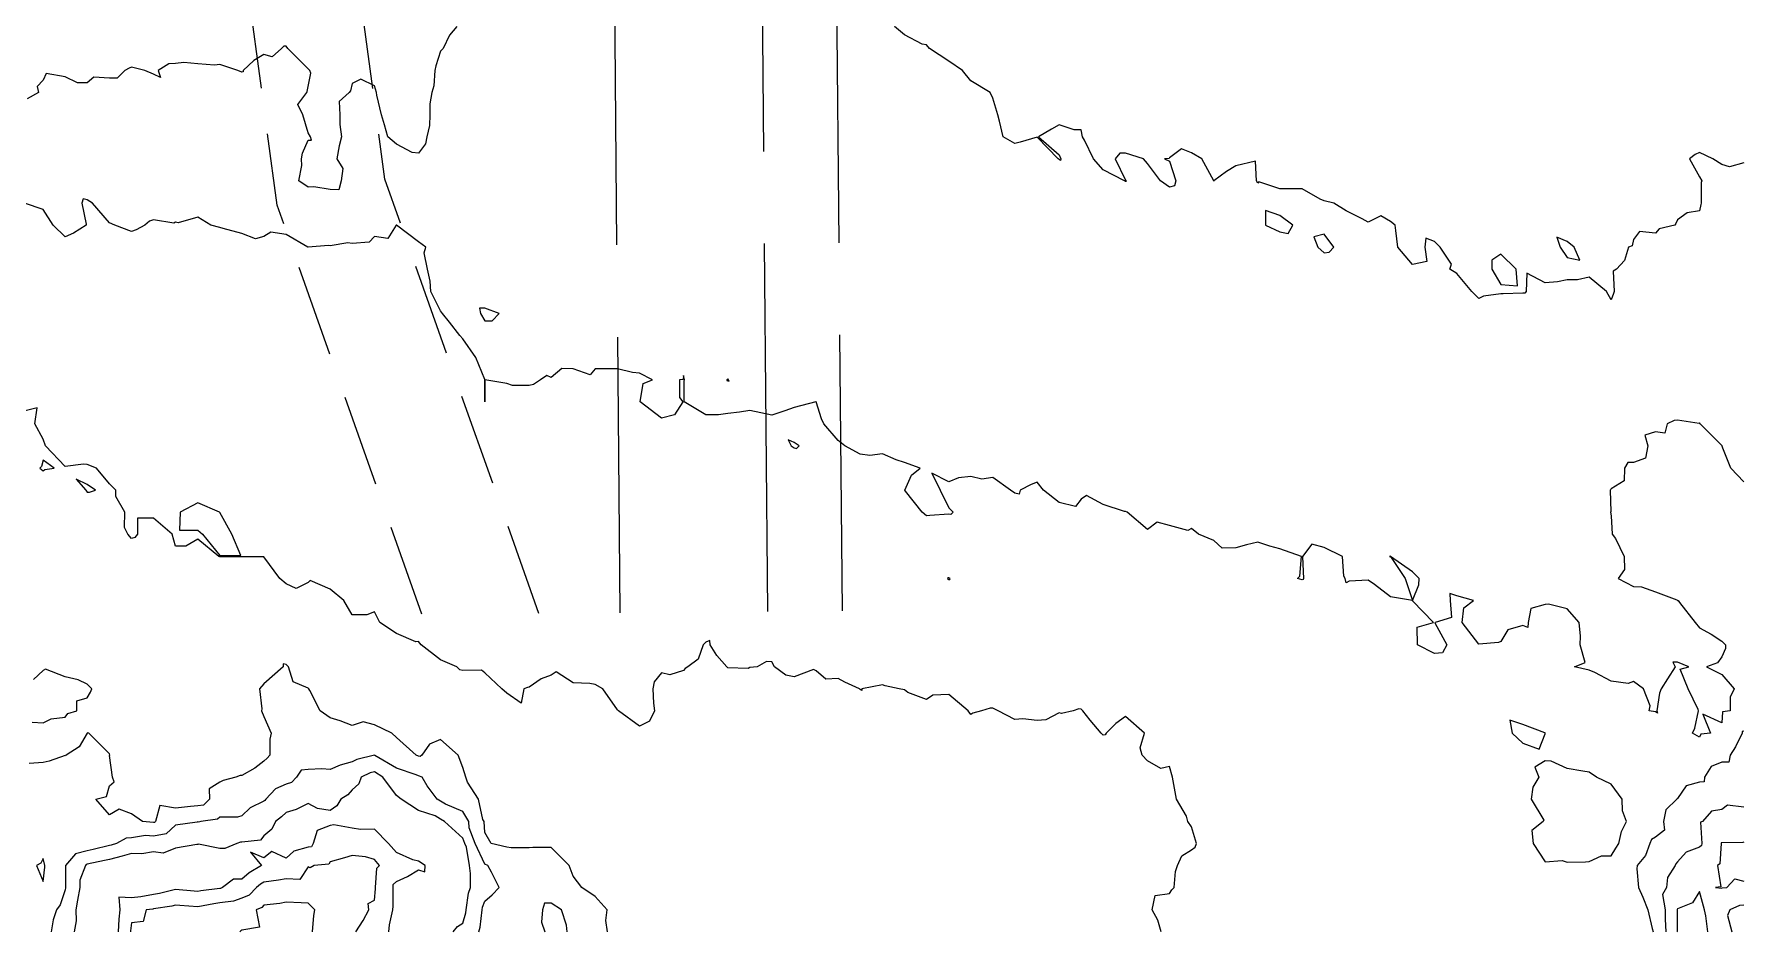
# Model space of a CAD drawing. Extents: x 537850 to 541798, y 6045627 to 6050132.
# Drawn here: x 540619.1 to 540851.3, y 6046656 to 6046778 of the extents above; entities that cross this region are included whole.
import ezdxf

# ---------------------------------------------------------------- set-up
doc = ezdxf.new("R2010")
doc.units = 0
doc.header["$LTSCALE"] = 5
for name, pattern in [('DASHED2', [9.525, 6.35, -3.175]), ('foc-ACCESSROAD', [3.75, 2.5, -1.25]), ('foc-UNSURVEYED', [12.5, 10, -2.5])]:
    doc.linetypes.add(name, pattern=pattern)
doc.layers.add('Contour_Line_Intermediate', color=7, linetype='DASHED2', true_color=0xd9d9d9)
doc.layers.add('Contour_Line_Major', color=7, linetype='Continuous', true_color=0x6b6b6b)
doc.layers.add('F-AR', color=190, linetype='foc-ACCESSROAD')
doc.layers.add('L-USEC', color=7, linetype='foc-UNSURVEYED')

msp = doc.modelspace()

# ---------------------------------------------------------------- linework, layer by layer
at = {"layer": 'Contour_Line_Intermediate', "linetype": 'Continuous', "lineweight": 13, "flags": 128}
for points, elevation in [([(540676.498, 6046779.033), (540675.49, 6046777.836), (540674.615, 6046776.033), (540674.466, 6046775.86), (540674.293, 6046775.651), (540673.655, 6046773.671), (540673.507, 6046773.033), (540673.364, 6046770.962), (540673.093, 6046770.033), (540672.805, 6046768.521), (540672.826, 6046767.033), (540672.775, 6046765.552), (540672.395, 6046764.033), (540672.238, 6046763.089), (540671.293, 6046761.829), (540670.425, 6046761.901), (540668.293, 6046763.014), (540667.096, 6046764.033), (540666.685, 6046765.641), (540666.279, 6046767.033), (540665.645, 6046769.681), (540665.565, 6046770.033), (540665.293, 6046770.95), (540663.459, 6046771.867), (540662.293, 6046771.283), (540662.046, 6046770.28), (540661.884, 6046770.033), (540660.507, 6046768.819), (540660.61, 6046767.033), (540660.61, 6046765.717), (540660.822, 6046764.033), (540660.514, 6046762.813), (540660.197, 6046761.033), (540661.011, 6046759.751), (540660.785, 6046758.034), (540660.484, 6046756.843), (540659.294, 6046756.88), (540657.067, 6046757.261), (540656.294, 6046757.186), (540655.042, 6046758.034), (540655.415, 6046760.154), (540655.399, 6046761.033), (540655.533, 6046761.794), (540656.294, 6046763.569), (540656.758, 6046763.569), (540656.603, 6046764.033), (540656.294, 6046764.59), (540655.575, 6046767.033), (540654.905, 6046768.422), (540656.127, 6046770.033), (540656.155, 6046770.172), (540656.294, 6046770.865), (540656.655, 6046772.671), (540656.511, 6046773.033), (540656.294, 6046773.253), (540653.558, 6046776.033), (540653.294, 6046776.363), (540652.978, 6046776.349), (540652.689, 6046776.033), (540651.43, 6046774.896), (540650.294, 6046775.224), (540648.94, 6046774.387), (540647.457, 6046773.033), (540647.457, 6046772.87), (540647.294, 6046772.8), (540646.751, 6046773.033), (540644.294, 6046773.856), (540643.576, 6046773.751), (540641.294, 6046773.967), (540639.396, 6046774.134), (540638.295, 6046773.98), (540637.361, 6046773.967), (540635.913, 6046773.033), (540636.246, 6046772.081), (540635.295, 6046772.529), (540634.12, 6046773.033), (540632.295, 6046773.495), (540631.988, 6046773.34), (540631.382, 6046773.033), (540630.338, 6046771.989), (540629.295, 6046771.989), (540627.189, 6046772.139), (540626.295, 6046771.372), (540624.956, 6046771.372), (540623.295, 6046772.202), (540620.692, 6046772.636), (540620.295, 6046771.711), (540619.478, 6046770.85), (540619.679, 6046770.033), (540618.149, 6046769.18)], 875.958), ([(540851.284, 6046760.51), (540849.347, 6046759.971), (540848.284, 6046760.293), (540847.066, 6046761.033), (540845.285, 6046761.924), (540844.674, 6046761.644), (540843.908, 6046761.033), (540845.285, 6046758.587), (540845.578, 6046758.034), (540845.474, 6046757.844), (540845.474, 6046755.034), (540845.464, 6046754.855), (540845.285, 6046753.959), (540843.609, 6046753.709), (540842.285, 6046752.748), (540842.047, 6046752.272), (540841.928, 6046752.034), (540839.768, 6046751.551), (540839.285, 6046750.964), (540837.138, 6046751.181), (540836.285, 6046750.083), (540836.106, 6046749.213), (540835.644, 6046749.034), (540835.079, 6046747.24), (540833.971, 6046746.034), (540833.553, 6046745.766), (540833.683, 6046743.034), (540833.564, 6046742.755), (540833.285, 6046741.869), (540832.619, 6046743.034), (540830.285, 6046744.969), (540828.703, 6046744.616), (540827.285, 6046744.597), (540825.979, 6046744.34), (540824.286, 6046744.189), (540821.794, 6046745.526), (540821.703, 6046743.034), (540821.547, 6046742.773), (540821.286, 6046742.773), (540818.616, 6046742.704), (540818.286, 6046742.695), (540815.921, 6046742.4), (540815.286, 6046742.082), (540814.334, 6046743.034), (540812.286, 6046745.468), (540811.35, 6046746.034), (540811.581, 6046746.739), (540810.058, 6046749.034), (540809.286, 6046749.83), (540808.075, 6046750.245), (540807.958, 6046749.034), (540808.237, 6046747.084), (540806.286, 6046746.695), (540804.292, 6046749.034), (540804.029, 6046751.292), (540803.943, 6046752.034), (540803.287, 6046752.515), (540802.005, 6046753.316), (540800.287, 6046752.459), (540799.436, 6046752.884), (540797.287, 6046753.957), (540795.58, 6046755.034), (540794.287, 6046755.359), (540793.744, 6046755.577), (540791.287, 6046756.98), (540789.341, 6046756.98), (540788.287, 6046756.98), (540785.406, 6046757.915), (540785.288, 6046757.754), (540785.101, 6046758.034), (540784.981, 6046760.727), (540782.288, 6046760.075), (540781.008, 6046759.313), (540779.294, 6046758.034), (540779.288, 6046758.031), (540779.284, 6046758.034), (540779.282, 6046758.039), (540777.666, 6046761.033), (540776.288, 6046761.838), (540774.91, 6046762.412), (540773.288, 6046761.196), (540773.229, 6046761.093), (540772.592, 6046761.033), (540773.288, 6046760.741), (540774.147, 6046758.034), (540773.956, 6046757.365), (540773.288, 6046757.174), (540772.049, 6046758.034), (540770.288, 6046760.43), (540769.75, 6046761.033), (540767.288, 6046761.791), (540766.531, 6046761.791), (540765.881, 6046761.033), (540767.288, 6046758.164), (540767.438, 6046758.034), (540767.352, 6046757.969), (540767.288, 6046757.959), (540767.176, 6046758.034), (540764.289, 6046759.56), (540762.954, 6046761.033), (540761.728, 6046763.594), (540761.473, 6046764.033), (540761.289, 6046764.99), (540760.331, 6046764.99), (540758.289, 6046765.672), (540757.254, 6046765.068), (540755.482, 6046764.033), (540758.289, 6046761.574), (540758.505, 6046761.033), (540758.499, 6046760.823), (540758.289, 6046760.951), (540758.14, 6046761.033), (540755.289, 6046763.985), (540752.994, 6046763.328), (540752.289, 6046763.127), (540750.703, 6046764.033), (540750.174, 6046766.148), (540749.953, 6046767.033), (540749.289, 6046769.293), (540748.935, 6046770.033), (540746.289, 6046771.658), (540745.189, 6046773.033), (540743.29, 6046774.302), (540740.698, 6046776.033), (540740.29, 6046776.543), (540739.69, 6046776.633), (540737.29, 6046777.866), (540735.929, 6046779.033)], 875.958), ([(540772.149, 6046656.038), (540771.71, 6046657.617), (540770.948, 6046659.038), (540771.336, 6046660.99), (540773.288, 6046661.239), (540773.608, 6046661.719), (540773.927, 6046662.038), (540774.089, 6046664.238), (540774.37, 6046665.038), (540774.956, 6046666.369), (540776.288, 6046667.174), (540776.781, 6046667.545), (540776.931, 6046668.038), (540776.288, 6046670.312), (540775.772, 6046671.038), (540775.576, 6046671.749), (540774.252, 6046674.038), (540773.785, 6046676.541), (540773.668, 6046677.037), (540773.288, 6046678.501), (540772.083, 6046678.242), (540770.288, 6046679.287), (540769.581, 6046680.037), (540769.297, 6046681.029), (540769.886, 6046683.037), (540767.288, 6046685.308), (540765.973, 6046684.353), (540764.665, 6046683.037), (540764.535, 6046682.79), (540764.289, 6046682.743), (540764.015, 6046683.037), (540762.526, 6046684.8), (540761.507, 6046686.037), (540761.289, 6046686.306), (540760.986, 6046686.339), (540760.2, 6046686.037), (540758.619, 6046685.707), (540758.289, 6046685.777), (540756.501, 6046684.825), (540755.289, 6046684.741), (540753.346, 6046684.98), (540752.289, 6046684.888), (540749.996, 6046686.037), (540749.289, 6046686.43), (540748.908, 6046686.418), (540747.746, 6046686.037), (540746.574, 6046685.752), (540746.289, 6046685.539), (540745.948, 6046686.037), (540743.29, 6046688.278), (540741.125, 6046688.202), (540740.29, 6046687.592), (540737.764, 6046688.563), (540737.29, 6046688.901), (540736.544, 6046689.037), (540734.686, 6046689.433), (540734.29, 6046689.574), (540731.474, 6046689.037), (540731.494, 6046688.833), (540731.29, 6046688.933), (540731.184, 6046689.037), (540729.184, 6046689.931), (540728.29, 6046690.449), (540726.599, 6046690.345), (540725.29, 6046691.476), (540724.923, 6046691.669), (540722.291, 6046690.676), (540721.172, 6046690.919), (540719.617, 6046692.037), (540719.291, 6046692.714), (540718.557, 6046692.77), (540717.281, 6046692.037), (540716.291, 6046691.934), (540716.047, 6046691.793), (540713.291, 6046691.92), (540713.171, 6046692.037), (540711.816, 6046693.562), (540710.88, 6046695.037), (540710.861, 6046695.607), (540710.291, 6046695.392), (540710.131, 6046695.196), (540709.961, 6046695.037), (540709.26, 6046693.068), (540707.849, 6046692.037), (540707.523, 6046691.805), (540707.291, 6046691.537), (540705.4, 6046690.929), (540704.291, 6046691.219), (540703.31, 6046690.018), (540703.094, 6046689.037), (540703.216, 6046687.112), (540703.333, 6046686.037), (540702.658, 6046684.67), (540701.292, 6046683.973), (540698.448, 6046686.037), (540698.292, 6046686.195), (540696.301, 6046689.037), (540695.292, 6046689.652), (540694.548, 6046689.781), (540692.292, 6046689.86), (540689.972, 6046691.356), (540689.292, 6046690.91), (540687.94, 6046690.389), (540686.292, 6046689.278), (540686.095, 6046689.234), (540685.595, 6046689.037), (540685.21, 6046687.12), (540683.292, 6046688.469), (540682.586, 6046689.037), (540680.293, 6046691.229), (540679.828, 6046691.572), (540677.293, 6046691.52), (540676.887, 6046691.631), (540676.491, 6046692.037), (540674.293, 6046692.974), (540671.624, 6046695.037), (540671.293, 6046695.492), (540670.921, 6046695.408), (540668.293, 6046696.574), (540666.029, 6046698.036), (540665.293, 6046699.495), (540664.251, 6046699.079), (540662.293, 6046699.079), (540661.135, 6046701.036), (540659.294, 6046702.592), (540656.571, 6046703.759), (540656.294, 6046703.482), (540654.663, 6046702.667), (540653.294, 6046703.29), (540652.436, 6046704.036), (540650.294, 6046706.965), (540647.365, 6046706.965), (540647.294, 6046706.987), (540644.344, 6046706.987), (540644.294, 6046706.981), (540644.174, 6046707.036), (540641.294, 6046709.399), (540639.701, 6046708.442), (540638.295, 6046708.442), (540637.83, 6046710.036), (540635.295, 6046712.229), (540633.101, 6046712.229), (540633.12, 6046710.036), (540632.735, 6046709.596), (540632.295, 6046709.486), (540631.787, 6046710.036), (540631.361, 6046710.97), (540631.38, 6046713.036), (540630.162, 6046715.169), (540630.162, 6046716.036), (540629.295, 6046716.902), (540627.533, 6046719.035), (540626.295, 6046719.504), (540625.772, 6046719.559), (540623.295, 6046719.232), (540620.636, 6046722.035), (540620.295, 6046722.945), (540619.154, 6046725.035), (540619.48, 6046727.22), (540617.296, 6046726.689)], 873.958), ([(540696.953, 6046656.038), (540696.742, 6046657.588), (540696.92, 6046659.038), (540695.292, 6046660.848), (540693.457, 6046662.038), (540692.292, 6046663.592), (540691.726, 6046665.038), (540689.292, 6046667.484), (540686.827, 6046667.503), (540686.292, 6046667.436), (540683.886, 6046667.444), (540683.292, 6046667.548), (540681.139, 6046668.038), (540680.293, 6046669.51), (540680.194, 6046671.038), (540680.04, 6046671.29), (540679.441, 6046674.038), (540677.944, 6046676.386), (540677.72, 6046677.037), (540677.293, 6046678.344), (540676.656, 6046680.037), (540674.293, 6046682.142), (540672.792, 6046681.539), (540671.73, 6046680.037), (540671.498, 6046679.832), (540671.293, 6046679.912), (540670.945, 6046680.037), (540668.293, 6046682.434), (540667.655, 6046683.037), (540665.293, 6046684.14), (540663.789, 6046684.541), (540662.293, 6046684.062), (540660.622, 6046684.709), (540659.294, 6046685.112), (540657.936, 6046686.037), (540656.53, 6046688.801), (540656.402, 6046689.037), (540656.358, 6046689.101), (540656.294, 6046689.12), (540654.252, 6046689.995), (540653.63, 6046692.037), (540653.294, 6046692.346), (540652.899, 6046692.432), (540652.899, 6046692.037), (540650.294, 6046689.717), (540649.696, 6046689.037), (540650.017, 6046686.314), (540649.972, 6046686.037), (540650.294, 6046685.273), (540651.278, 6046683.037), (540651.101, 6046682.231), (540651.101, 6046680.037), (540650.724, 6046679.608), (540650.294, 6046679.219), (540649.067, 6046678.265), (540647.294, 6046677.267), (540647.074, 6046677.258), (540646.479, 6046677.037), (540644.758, 6046676.574), (540644.294, 6046676.372), (540642.853, 6046675.479), (540642.891, 6046674.038), (540642.077, 6046673.255), (540641.294, 6046673.153), (540640.311, 6046673.054), (540638.295, 6046672.849), (540636.151, 6046673.181), (540635.584, 6046671.038), (540635.433, 6046670.899), (540635.295, 6046670.873), (540633.813, 6046671.038), (540632.295, 6046672.071), (540630.633, 6046672.7), (540629.295, 6046671.931), (540627.46, 6046674.038), (540628.916, 6046674.417), (540629.295, 6046675.87), (540629.932, 6046676.401), (540629.733, 6046677.037), (540629.335, 6046679.997), (540629.342, 6046680.037), (540629.295, 6046680.223), (540626.529, 6046683.037), (540626.295, 6046683.053), (540626.283, 6046683.05), (540626.273, 6046683.037), (540625.185, 6046681.147), (540623.41, 6046680.037), (540623.383, 6046679.95), (540623.295, 6046679.979), (540621.13, 6046679.203), (540620.295, 6046679.033), (540618.415, 6046678.918)], 872.958), ([(540618.816, 6046684.517), (540620.295, 6046684.41), (540621.38, 6046684.952), (540623.295, 6046685.192), (540623.651, 6046685.681), (540624.856, 6046686.037), (540624.896, 6046687.436), (540626.295, 6046687.841), (540626.718, 6046688.614), (540626.718, 6046688.614), (540626.926, 6046689.037), (540626.295, 6046689.69), (540625.055, 6046690.277), (540623.295, 6046690.683), (540620.62, 6046691.712), (540620.295, 6046691.517), (540619.004, 6046690.329)], 873.958), ([(540851.284, 6046683.284), (540851.065, 6046683.256), (540851.047, 6046683.037), (540850.163, 6046681.159), (540849.425, 6046680.037), (540849.24, 6046679.082), (540848.284, 6046679.085), (540846.849, 6046678.473), (540845.949, 6046677.037), (540845.92, 6046676.402), (540845.285, 6046676.348), (540843.466, 6046675.857), (540842.285, 6046674.153), (540842.206, 6046674.116), (540842.202, 6046674.038), (540840.693, 6046672.629), (540840.395, 6046671.038), (540840.497, 6046669.826), (540839.285, 6046668.894), (540838.756, 6046668.567), (540838.542, 6046668.038), (540837.918, 6046666.405), (540836.806, 6046665.038), (540836.738, 6046664.586), (540836.999, 6046662.038), (540837.579, 6046660.744), (540838.248, 6046659.038), (540838.84, 6046656.483), (540838.992, 6046656.038)], 873.958), ([(540679.492, 6046656.038), (540679.674, 6046656.657), (540679.918, 6046659.038), (540679.963, 6046659.367), (540680.293, 6046660.207), (540681.27, 6046661.061), (540682.252, 6046662.038), (540681.201, 6046664.13), (540680.694, 6046665.038), (540680.293, 6046665.222), (540678.958, 6046668.038), (540678.167, 6046670.163), (540678.111, 6046671.038), (540677.293, 6046672.384), (540674.963, 6046673.367), (540674.293, 6046673.765), (540673.813, 6046674.038), (540672.473, 6046675.857), (540671.795, 6046677.037), (540671.293, 6046677.234), (540670.986, 6046677.344), (540668.293, 6046678.289), (540665.351, 6046679.979), (540665.293, 6046680.017), (540662.891, 6046679.44), (540662.293, 6046679.149), (540660.638, 6046678.693), (540659.294, 6046678.109), (540658.152, 6046678.179), (540656.294, 6046678.095), (540655.343, 6046677.988), (540654.726, 6046677.037), (540654.022, 6046676.309), (540653.294, 6046676.083), (540651.873, 6046675.458), (540650.569, 6046674.038), (540650.434, 6046673.898), (540650.294, 6046673.798), (540648.441, 6046672.891), (540647.294, 6046671.814), (540646.713, 6046671.619), (540644.294, 6046671.619), (540643.998, 6046671.334), (540641.722, 6046671.038), (540641.386, 6046670.946), (540641.294, 6046670.961), (540641.205, 6046670.948), (540638.295, 6046670.541), (540636.993, 6046669.339), (540635.295, 6046669.021), (540634.188, 6046669.144), (540632.295, 6046668.803), (540631.566, 6046668.767), (540630.266, 6046668.038), (540629.521, 6046667.812), (540629.295, 6046667.759), (540627.112, 6046667.221), (540626.295, 6046667.044), (540624.682, 6046666.651), (540623.358, 6046665.038), (540623.34, 6046664.993), (540623.348, 6046662.038), (540623.341, 6046661.993), (540623.295, 6046661.762), (540622.636, 6046659.697), (540622.094, 6046659.038), (540621.654, 6046657.68), (540621.402, 6046656.038)], 871.958), ([(540675.984, 6046656.038), (540676.582, 6046656.75), (540677.293, 6046657.22), (540677.706, 6046658.625), (540677.749, 6046659.038), (540678.057, 6046661.274), (540678.357, 6046662.038), (540678.368, 6046663.963), (540678.201, 6046665.038), (540677.798, 6046667.533), (540677.558, 6046668.038), (540677.293, 6046668.753), (540674.827, 6046671.038), (540674.293, 6046671.355), (540673.559, 6046671.772), (540671.293, 6046672.534), (540668.929, 6046674.038), (540668.293, 6046674.544), (540666.417, 6046677.037), (540665.293, 6046677.764), (540664.707, 6046677.623), (540663.501, 6046677.037), (540663.175, 6046676.156), (540662.293, 6046675.321), (540661.691, 6046674.64), (540660.715, 6046674.038), (540660.181, 6046673.15), (540659.294, 6046672.539), (540657.555, 6046672.776), (540656.294, 6046673.46), (540654.685, 6046672.646), (540653.294, 6046672.263), (540652.692, 6046671.64), (540651.846, 6046671.038), (540651.349, 6046669.983), (540650.294, 6046669.089), (540649.831, 6046668.501), (540647.294, 6046668.219), (540647.113, 6046668.219), (540646.616, 6046668.038), (540644.974, 6046667.358), (540644.294, 6046667.374), (540641.408, 6046667.925), (540641.294, 6046667.918), (540641.174, 6046667.918), (540638.295, 6046667.401), (540636.593, 6046666.739), (540635.295, 6046666.903), (540633.71, 6046666.622), (540632.295, 6046666.678), (540631.036, 6046666.297), (540629.295, 6046665.884), (540628.616, 6046665.717), (540626.295, 6046665.215), (540626.153, 6046665.18), (540626.036, 6046665.038), (540625.269, 6046663.065), (540625.271, 6046662.038), (540624.989, 6046660.344), (540624.731, 6046659.038), (540624.79, 6046657.543), (540624.523, 6046656.038)], 870.958), ([(540851.284, 6046672.955), (540849.083, 6046673.239), (540848.284, 6046672.67), (540846.905, 6046672.417), (540845.675, 6046671.038), (540845.385, 6046670.938), (540845.566, 6046668.038), (540845.548, 6046667.774), (540845.285, 6046667.548), (540843.462, 6046666.86), (540842.285, 6046665.547), (540842.044, 6046665.279), (540841.94, 6046665.038), (540840.904, 6046663.419), (540840.784, 6046662.038), (540840.231, 6046661.092), (540840.584, 6046659.038), (540840.588, 6046657.735), (540840.715, 6046656.038)], 872.958), ([(540667.266, 6046656.038), (540667.34, 6046656.991), (540667.776, 6046659.038), (540667.825, 6046659.506), (540667.823, 6046662.038), (540667.851, 6046662.48), (540668.293, 6046662.875), (540669.796, 6046663.536), (540671.293, 6046664.457), (540672.151, 6046664.18), (540672.202, 6046665.038), (540671.293, 6046665.633), (540670.505, 6046665.826), (540668.293, 6046666.832), (540667.187, 6046668.038), (540665.293, 6046669.966), (540663.406, 6046669.925), (540662.293, 6046670.104), (540659.773, 6046670.558), (540659.294, 6046670.488), (540657.512, 6046669.819), (540656.96, 6046668.038), (540656.738, 6046667.593), (540656.294, 6046667.555), (540654.347, 6046666.984), (540653.294, 6046666.063), (540651.376, 6046666.956), (540650.294, 6046666.11), (540648.457, 6046666.875), (540649.937, 6046665.038), (540648.275, 6046664.057), (540647.294, 6046663.208), (540646.147, 6046663.186), (540644.651, 6046662.038), (540644.39, 6046661.943), (540644.294, 6046661.93), (540641.723, 6046661.61), (540641.294, 6046661.522), (540640.819, 6046661.562), (540638.295, 6046661.776), (540636.089, 6046661.243), (540635.295, 6046661.117), (540633.559, 6046660.774), (540632.295, 6046660.652), (540630.599, 6046660.734), (540630.719, 6046659.038), (540630.583, 6046657.751), (540630.486, 6046656.038)], 870.958), ([(540662.766, 6046656.038), (540663.777, 6046657.555), (540664.519, 6046659.038), (540664.434, 6046659.898), (540665.293, 6046660.328), (540665.455, 6046661.876), (540665.455, 6046662.038), (540665.629, 6046664.702), (540666.005, 6046665.038), (540665.293, 6046665.848), (540664.099, 6046666.232), (540662.293, 6046666.404), (540661.227, 6046666.105), (540659.294, 6046665.562), (540659.119, 6046665.213), (540657.095, 6046665.038), (540656.585, 6046664.747), (540656.294, 6046664.862), (540655.18, 6046663.152), (540653.294, 6046663.215), (540652.277, 6046663.055), (540650.294, 6046662.789), (540649.822, 6046662.51), (540649.276, 6046662.038), (540648.296, 6046661.036), (540647.294, 6046660.622), (540646.134, 6046660.199), (540644.294, 6046659.957), (540643.478, 6046659.855), (540641.294, 6046659.41), (540638.871, 6046659.614), (540638.295, 6046659.663), (540637.791, 6046659.542), (540635.295, 6046659.143), (540635.207, 6046659.126), (540634.3, 6046659.038), (540633.899, 6046657.434), (540632.295, 6046657.256), (540632.178, 6046656.155), (540632.172, 6046656.038)], 871.958), ([(540851.284, 6046668.224), (540851.171, 6046668.151), (540848.284, 6046668.146), (540848.204, 6046668.118), (540848.209, 6046668.038), (540848.028, 6046665.295), (540847.728, 6046665.038), (540848.157, 6046662.165), (540847.417, 6046662.038), (540848.284, 6046661.969), (540848.332, 6046661.991), (540848.963, 6046662.038), (540850.087, 6046663.236), (540851.284, 6046662.903)], 871.958), ([(540656.883, 6046656.038), (540657.088, 6046658.244), (540657.204, 6046659.038), (540656.294, 6046659.949), (540655.336, 6046659.996), (540653.294, 6046660.047), (540652.457, 6046659.875), (540650.294, 6046659.67), (540649.982, 6046659.351), (540649.225, 6046659.038), (540649.685, 6046656.648), (540647.294, 6046656.25), (540647.158, 6046656.174), (540647.023, 6046656.038)], 872.958), ([(540691.48, 6046656.038), (540691.388, 6046656.942), (540690.718, 6046659.038), (540689.292, 6046659.934), (540688.386, 6046659.944), (540688.113, 6046659.038), (540688.004, 6046657.327), (540688.433, 6046656.038)], 871.958), ([(540846.405, 6046656.038), (540846.112, 6046658.211), (540845.957, 6046659.038), (540845.285, 6046661.536), (540844.331, 6046659.992), (540842.285, 6046659.174), (540842.235, 6046659.088), (540842.243, 6046659.038), (540842.253, 6046656.07), (540842.256, 6046656.038)], 871.958), ([(540851.284, 6046659.675), (540850.692, 6046659.63), (540849.404, 6046659.038), (540849.07, 6046658.253), (540849.654, 6046656.038)], 872.958)]:
    msp.add_lwpolyline(points, dxfattribs=dict(at, elevation=elevation))
for points, elevation in [([(540789.418, 6046750.904), (540790.016, 6046752.034), (540788.287, 6046753.331), (540786.319, 6046754.002), (540786.319, 6046752.034), (540788.287, 6046751.106), (540789.418, 6046750.904)], 875.958), ([(540794.955, 6046748.366), (540795.591, 6046749.034), (540794.287, 6046750.824), (540792.869, 6046750.452), (540793.432, 6046749.034), (540794.287, 6046748.274), (540794.955, 6046748.366)], 875.958), ([(540828.228, 6046749.034), (540827.285, 6046749.81), (540825.902, 6046750.418), (540826.335, 6046749.034), (540827.285, 6046747.661), (540829.022, 6046747.297), (540828.228, 6046749.034)], 875.958), ([(540820.385, 6046746.034), (540818.286, 6046748.082), (540817.057, 6046747.263), (540817.057, 6046746.034), (540818.286, 6046743.953), (540820.525, 6046743.795), (540820.385, 6046746.034)], 875.958), ([(540620.511, 6046718.82), (540621.804, 6046719.035), (540620.295, 6046720.104), (540620.077, 6046719.254), (540619.848, 6046719.035), (540620.295, 6046718.658), (540620.511, 6046718.82)], 873.958), ([(540626.295, 6046716.79), (540624.786, 6046717.545), (540626.079, 6046716.036), (540626.295, 6046715.784), (540626.577, 6046715.754), (540627.398, 6046716.036), (540626.295, 6046716.79)], 873.958), ([(540645.938, 6046710.036), (540644.294, 6046713.007), (540644.271, 6046713.036), (540641.294, 6046714.333), (540638.916, 6046713.036), (540638.842, 6046710.583), (540641.294, 6046710.583), (540641.945, 6046710.036), (540644.294, 6046707.16), (540647.171, 6046707.16), (540645.938, 6046710.036)], 873.958), ([(540620.531, 6046665.038), (540620.295, 6046665.999), (540619.983, 6046665.351), (540619.4, 6046665.038), (540620.295, 6046662.877), (540620.532, 6046664.801), (540620.531, 6046665.038)], 872.958)]:
    msp.add_lwpolyline(points, close=True, dxfattribs=dict(at, elevation=elevation))
at = {"layer": 'Contour_Line_Major', "linetype": 'Continuous', "lineweight": 15, "elevation": 874.958, "flags": 128}
msp.add_lwpolyline([(540851.284, 6046717.153), (540849.532, 6046719.035), (540848.361, 6046721.959), (540848.387, 6046722.035), (540848.284, 6046722.104), (540845.353, 6046725.035), (540845.285, 6046725.194), (540845.24, 6046725.08), (540842.285, 6046725.552), (540841.811, 6046725.508), (540840.878, 6046725.035), (540840.559, 6046723.761), (540839.285, 6046723.973), (540837.831, 6046723.489), (540838.228, 6046722.035), (540837.937, 6046720.383), (540836.285, 6046719.8), (540835.539, 6046719.781), (540835.059, 6046719.035), (540835.029, 6046717.292), (540833.285, 6046716.2), (540833.214, 6046716.107), (540833.154, 6046716.036), (540833.211, 6046713.109), (540833.18, 6046713.036), (540833.285, 6046712.527), (540833.416, 6046710.036), (540833.846, 6046709.475), (540835.046, 6046707.036), (540835.085, 6046705.236), (540834.22, 6046704.036), (540836.285, 6046702.939), (540837.403, 6046702.918), (540839.285, 6046702.245), (540842.206, 6046701.115), (540842.285, 6046701.062), (540842.377, 6046701.036), (540842.534, 6046700.787), (540844.667, 6046698.036), (540845.285, 6046697.343), (540846.834, 6046696.487), (540848.284, 6046695.504), (540848.788, 6046695.037), (540848.793, 6046694.528), (540848.284, 6046693.39), (540847.721, 6046692.6), (540846.235, 6046692.037), (540848.284, 6046690.975), (540849.979, 6046689.037), (540849.421, 6046687.901), (540849.428, 6046686.037), (540848.411, 6046685.91), (540848.284, 6046684.408), (540845.723, 6046685.598), (540846.765, 6046683.037), (540845.456, 6046682.866), (540845.285, 6046682.491), (540844.313, 6046683.037), (540844.624, 6046683.698), (540845.143, 6046686.037), (540845.078, 6046686.243), (540843.726, 6046689.037), (540842.625, 6046691.696), (540843.84, 6046692.037), (540842.285, 6046692.677), (540841.665, 6046692.657), (540841.977, 6046692.037), (540840.928, 6046690.393), (540840.049, 6046689.037), (540839.845, 6046688.476), (540839.458, 6046686.037), (540839.566, 6046685.755), (540839.285, 6046685.903), (540838.441, 6046686.037), (540838.566, 6046686.756), (540837.657, 6046689.037), (540836.285, 6046690.041), (540835.57, 6046689.752), (540833.285, 6046690.077), (540831.057, 6046691.265), (540830.285, 6046691.568), (540828.272, 6046692.037), (540829.721, 6046692.601), (540829.048, 6046695.037), (540829.126, 6046696.195), (540828.925, 6046698.036), (540827.285, 6046699.896), (540824.771, 6046700.55), (540824.286, 6046700.494), (540822.371, 6046699.951), (540821.98, 6046698.036), (540821.961, 6046697.361), (540821.286, 6046697.669), (540819.249, 6046697.073), (540818.286, 6046695.463), (540817.982, 6046695.341), (540815.286, 6046695.103), (540813.038, 6046698.036), (540813.251, 6046700.071), (540814.561, 6046701.036), (540812.286, 6046701.683), (540811.341, 6046701.981), (540811.39, 6046701.036), (540811.594, 6046698.729), (540809.387, 6046698.036), (540809.333, 6046697.99), (540810.933, 6046695.037), (540810.371, 6046693.952), (540809.286, 6046693.859), (540806.979, 6046695.037), (540806.903, 6046697.42), (540809.143, 6046698.036), (540806.286, 6046701.021), (540806.266, 6046701.036), (540803.287, 6046701.531), (540801.122, 6046703.201), (540800.287, 6046703.798), (540797.666, 6046703.657), (540797.287, 6046703.432), (540797.12, 6046704.036), (540796.982, 6046704.341), (540796.801, 6046707.036), (540794.287, 6046708.248), (540792.636, 6046708.687), (540791.359, 6046707.036), (540791.325, 6046706.998), (540791.467, 6046704.036), (540791.445, 6046703.878), (540791.287, 6046703.834), (540790.676, 6046704.036), (540790.984, 6046704.339), (540791.221, 6046707.036), (540788.287, 6046708.063), (540786.896, 6046708.427), (540785.288, 6046708.985), (540783.727, 6046708.596), (540782.288, 6046708.2), (540780.422, 6046708.171), (540779.288, 6046709.211), (540777.239, 6046710.036), (540776.288, 6046710.845), (540775.762, 6046710.562), (540773.288, 6046711.227), (540771.622, 6046711.702), (540770.288, 6046710.701), (540767.542, 6046713.036), (540767.288, 6046713.133), (540767.185, 6046713.139), (540764.289, 6046714.079), (540762.025, 6046715.299), (540761.289, 6046714.796), (540760.504, 6046713.82), (540758.289, 6046714.348), (540756.179, 6046716.036), (540755.289, 6046717.102), (540754.508, 6046716.816), (540752.985, 6046716.036), (540752.844, 6046715.481), (540752.289, 6046715.606), (540751.671, 6046716.036), (540749.289, 6046717.745), (540747.79, 6046717.535), (540746.289, 6046717.911), (540744.617, 6046717.708), (540743.29, 6046717.167), (540740.996, 6046718.329), (540742.13, 6046716.036), (540743.29, 6046713.619), (540743.921, 6046713.036), (540743.6, 6046712.725), (540743.29, 6046712.772), (540740.711, 6046712.614), (540740.29, 6046712.534), (540739.67, 6046713.036), (540737.428, 6046715.898), (540737.327, 6046716.036), (540738.257, 6046718.068), (540739.421, 6046719.035), (540737.29, 6046719.785), (540736.173, 6046720.152), (540734.29, 6046720.973), (540732.583, 6046720.743), (540731.29, 6046720.903), (540729.167, 6046722.035), (540728.29, 6046722.766), (540726.344, 6046725.035), (540725.997, 6046725.742), (540725.298, 6046728.035), (540725.29, 6046728.043), (540725.276, 6046728.049), (540725.266, 6046728.035), (540722.291, 6046727.278), (540721.047, 6046726.792), (540719.291, 6046726.22), (540717.799, 6046726.544), (540716.291, 6046726.871), (540714.9, 6046726.644), (540713.291, 6046726.429), (540712.038, 6046726.289), (540710.291, 6046726.289), (540707.387, 6046728.035), (540707.387, 6046730.939), (540707.406, 6046731.035), (540707.291, 6046731.602), (540707.24, 6046731.086), (540706.724, 6046731.035), (540706.724, 6046728.602), (540707.197, 6046728.035), (540706.071, 6046726.256), (540704.291, 6046725.799), (540701.386, 6046728.035), (540701.802, 6046730.525), (540703.075, 6046731.035), (540701.292, 6046731.927), (540700.326, 6046732), (540698.292, 6046732.529), (540696.797, 6046732.529), (540695.292, 6046732.529), (540694.613, 6046731.714), (540692.292, 6046732.533), (540690.752, 6046732.575), (540689.292, 6046731.353), (540688.719, 6046731.608), (540687.859, 6046731.035), (540686.919, 6046730.409), (540686.292, 6046730.252), (540684.066, 6046730.261), (540683.292, 6046730.521), (540680.309, 6046731.018), (540680.309, 6046728.035), (540680.305, 6046728.022), (540680.293, 6046728.02), (540680.286, 6046728.035), (540680.282, 6046728.045), (540680.282, 6046731.035), (540680.279, 6046731.049), (540679.084, 6046734.035), (540677.293, 6046736.587), (540676.887, 6046737.035), (540675.491, 6046738.837), (540674.532, 6046740.034), (540674.293, 6046740.382), (540672.967, 6046743.034), (540672.883, 6046744.445), (540672.489, 6046746.034), (540672.038, 6046748.289), (540672.286, 6046749.034), (540671.293, 6046749.784), (540668.314, 6046752.034), (540668.293, 6046752.058), (540668.276, 6046752.051), (540668.262, 6046752.034), (540667.103, 6046750.224), (540665.293, 6046750.498), (540664.596, 6046749.731), (540662.293, 6046749.53), (540661.683, 6046749.645), (540659.294, 6046749.234), (540659.064, 6046749.263), (540656.294, 6046749.048), (540656.264, 6046749.064), (540653.294, 6046750.783), (540651.244, 6046751.084), (540650.294, 6046750.512), (540649.132, 6046750.196), (540647.294, 6046750.914), (540644.753, 6046751.575), (540644.294, 6046751.716), (540643.083, 6046752.034), (540641.294, 6046753.132), (540638.632, 6046752.371), (540638.295, 6046752.455), (540638.039, 6046752.29), (540635.295, 6046752.773), (540634.757, 6046752.572), (540634.112, 6046752.034), (540632.923, 6046751.406), (540632.295, 6046751.166), (540630.025, 6046752.034), (540629.295, 6046752.358), (540626.988, 6046755.034), (540626.295, 6046755.459), (540625.739, 6046755.59), (540625.572, 6046755.034), (540626.141, 6046752.188), (540626.141, 6046752.034), (540624.406, 6046750.923), (540623.295, 6046750.463), (540621.669, 6046752.034), (540620.295, 6046754.171), (540617.787, 6046755.034)], dxfattribs=at)
for points in [[(540681.269, 6046739.058), (540682.246, 6046740.034), (540680.293, 6046740.767), (540679.56, 6046740.767), (540679.707, 6046740.034), (540680.293, 6046739.058), (540681.269, 6046739.058)], [(540713.364, 6046731.035), (540713.291, 6046731.137), (540713.148, 6046731.035), (540713.172, 6046730.916), (540713.291, 6046730.892), (540713.478, 6046730.848), (540713.364, 6046731.035)], [(540722.639, 6046721.687), (540722.991, 6046722.035), (540722.291, 6046722.488), (540721.476, 6046722.85), (540721.883, 6046722.035), (540722.291, 6046721.777), (540722.639, 6046721.687)], [(540807.131, 6046703.191), (540807.178, 6046704.036), (540806.286, 6046704.96), (540803.312, 6046707.036), (540803.287, 6046707.054), (540803.276, 6046707.047), (540803.158, 6046707.036), (540803.287, 6046707.007), (540805.291, 6046704.036), (540806.286, 6046701.045), (540807.131, 6046703.191)], [(540743.428, 6046703.898), (540743.483, 6046704.036), (540743.29, 6046704.144), (540743.18, 6046704.146), (540743.141, 6046704.036), (540743.29, 6046703.912), (540743.428, 6046703.898)], [(540824.315, 6046683.007), (540824.318, 6046683.037), (540824.286, 6046683.103), (540824.26, 6046683.063), (540821.286, 6046684.182), (540819.52, 6046684.803), (540819.808, 6046683.037), (540821.286, 6046681.669), (540823.49, 6046680.833), (540824.286, 6046682.926), (540824.315, 6046683.007)], [(540834.785, 6046674.038), (540833.285, 6046676.088), (540831.292, 6046677.037), (540830.285, 6046677.703), (540829.441, 6046677.882), (540827.285, 6046678.242), (540825.124, 6046679.199), (540824.286, 6046679.25), (540822.907, 6046678.416), (540823.429, 6046677.037), (540822.628, 6046675.695), (540822.426, 6046674.038), (540824.103, 6046671.221), (540824.055, 6046671.038), (540822.502, 6046669.822), (540822.666, 6046668.038), (540824.286, 6046665.533), (540826.592, 6046665.732), (540827.285, 6046665.516), (540829.793, 6046665.531), (540830.285, 6046665.606), (540831.949, 6046666.374), (540833.285, 6046666.378), (540833.92, 6046667.403), (540834.312, 6046668.038), (540834.662, 6046669.661), (540835.342, 6046671.038), (540834.83, 6046672.493), (540834.785, 6046674.038)]]:
    msp.add_lwpolyline(points, close=True, dxfattribs=at)
at = {"layer": 'F-AR', "flags": 128}
for points in [[(540687.615, 6046699.301), (540666.728, 6046758.301), (540649.992, 6046882.627), (540637.828, 6046903.799), (540596.613, 6046935.707), (540550.24, 6047018.582), (540494.198, 6047092.24), (540482.261, 6047133.987), (540456.995, 6047158.606, 0.0116076), (540456.741, 6047158.843), (540450.735, 6047164.175, 0.0245364), (540450.162, 6047164.635), (540438.068, 6047173.414, 0.0546261), (540436.649, 6047174.224), (540425.158, 6047179.213, 0.0302936), (540424.306, 6047179.523), (540404.318, 6047185.455), (540392.121, 6047190.259), (540364.741, 6047182.769), (540334.717, 6047173.874), (540334.717, 6047173.874), (540334.717, 6047173.874), (540321.502, 6047170.747), (540297.339, 6047160.785), (540278.577, 6047154.978), (540258.87, 6047153.303), (540237.742, 6047156.385), (540117.263, 6047173.961), (540021.905, 6047223.161), (539965.378, 6047237.17), (539910.273, 6047276.122), (539880.405, 6047307.109), (539832.962, 6047373.092), (539796.611, 6047391.544), (539788.075, 6047400.93)], [(540671.757, 6046699.17), (540652.077, 6046754.762), (540635.526, 6046877.71), (540626.305, 6046893.759), (540585.021, 6046925.722), (540537.671, 6047010.342), (540480.559, 6047085.406), (540468.942, 6047126.031), (540446.657, 6047147.747), (540441.057, 6047152.719), (540429.925, 6047160.799), (540419.605, 6047165.28), (540399.74, 6047171.175, -0.0216979), (540399.126, 6047171.386), (540391.266, 6047174.482), (540368.849, 6047168.35), (540338.576, 6047159.381), (540326.114, 6047156.432), (540302.423, 6047146.665), (540281.461, 6047140.177), (540258.417, 6047138.218), (540235.578, 6047141.55), (540112.617, 6047159.488), (540016.593, 6047209.032), (539959.03, 6047223.297), (539900.462, 6047264.698), (539868.862, 6047297.482), (539822.921, 6047361.376), (539788.299, 6047378.95)]]:
    msp.add_lwpolyline(points, format="xyb", dxfattribs=at)
at = {"layer": 'L-USEC'}
for p, q in [((540697.744, 6046799.336), (540698.639, 6046699.391)), ((540718.744, 6046699.557), (540717.849, 6046799.523)), ((540727.917, 6046799.617), (540728.813, 6046699.64))]:
    msp.add_line(p, q, dxfattribs=at)

doc.saveas('drawing.dxf')
